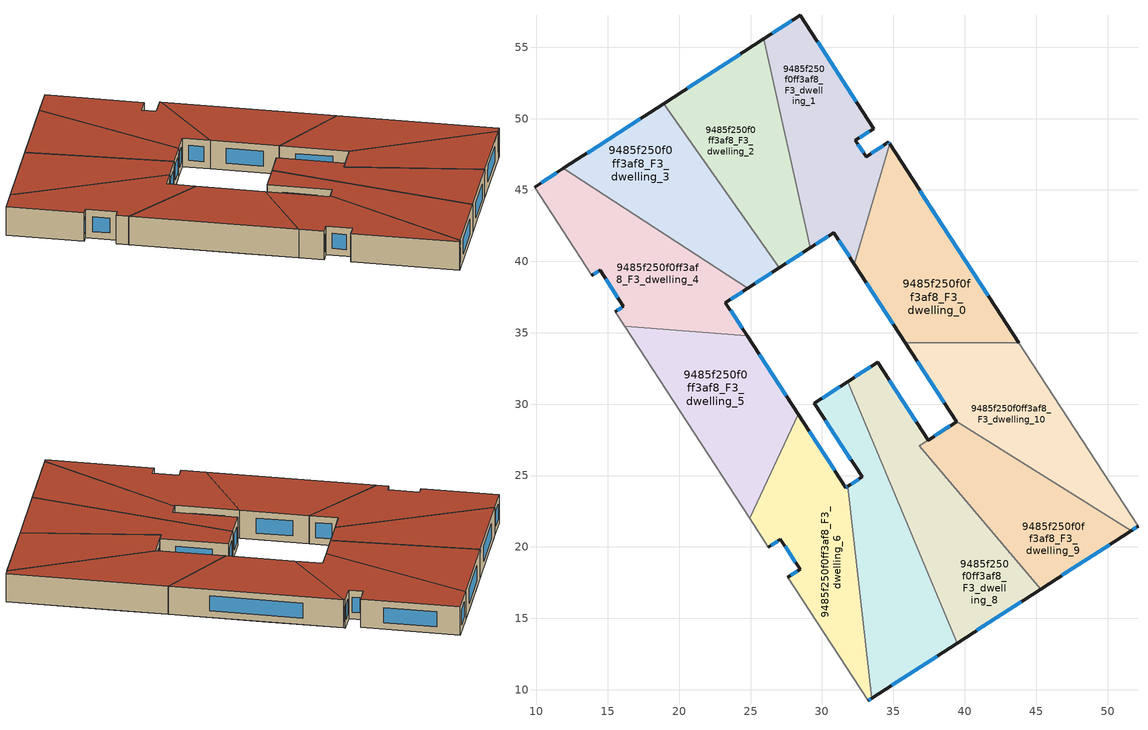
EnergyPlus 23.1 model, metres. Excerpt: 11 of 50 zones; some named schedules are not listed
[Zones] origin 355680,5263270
9485f250f0ff3af8_F3_dwelling_0
 floor to 9485f250f0ff3af8_F2_dwelling_0 (EU_floor_Construction): 34.73,48.22 38.61,42.26 33.8,37.45 32.27,39.8 z9
 floor to 9485f250f0ff3af8_F2_dwelling_12 (EU_floor_Construction): 38.61,42.26 43.77,34.31 35.84,34.31 33.8,37.45 z9
 wall outside (EU_wall_Construction): 32.27,39.8 35.84,34.31 / 43.77,34.31 34.73,48.22 z9:12
 wall to 9485f250f0ff3af8_F3_dwelling_1 (EU_wall_Construction): 34.73,48.22 32.27,39.8 z9:12
 wall to 9485f250f0ff3af8_F3_dwelling_10 (EU_wall_Construction): 35.84,34.31 43.77,34.31 z9:12
 window (EU_Window_Construction): 33.11,38.51 35,35.6 / 41.65,37.58 36.86,44.96 z9.7:11.3
 roof outside (EU_roof_Construction): 43.77,34.31 34.73,48.22 32.27,39.8 35.84,34.31 z12
9485f250f0ff3af8_F3_dwelling_1
 floor to 9485f250f0ff3af8_F2_dwelling_1 (EU_floor_Construction): 28.48,57.23 30.43,54.22 30.58,41.85 29.18,40.95 25.93,55.58 z9
 floor to 9485f250f0ff3af8_F2_dwelling_0 (EU_floor_Construction): 30.43,54.22 33.62,49.3 32.34,48.48 33.09,47.33 34.66,48.35 34.73,48.22 32.27,39.8 30.83,42.01 30.58,41.85 z9
 wall outside (EU_wall_Construction): 34.73,48.22 34.66,48.35 33.09,47.33 32.34,48.48 33.62,49.3 28.48,57.23 25.93,55.58 / 29.18,40.95 30.83,42.01 32.27,39.8 z9:12
 wall to 9485f250f0ff3af8_F3_dwelling_2 (EU_wall_Construction): 25.93,55.58 29.18,40.95 z9:12
 window (EU_Window_Construction): 32.64,48.67 33.32,49.11 / 32.91,47.6 32.51,48.21 / 34.29,48.11 33.45,47.57 / 34.72,48.25 34.67,48.32 / 31.17,41.49 31.93,40.32 / 29.57,41.2 30.44,41.76 / 27.88,56.84 26.53,55.96 / 32.42,51.17 29.69,55.37 z9.7:11.3
 roof outside (EU_roof_Construction): 32.27,39.8 34.73,48.22 34.66,48.35 33.09,47.33 32.34,48.48 33.62,49.3 28.48,57.23 25.93,55.58 29.18,40.95 30.83,42.01 z12
9485f250f0ff3af8_F3_dwelling_10
 floor to 9485f250f0ff3af8_F2_dwelling_11 (EU_floor_Construction): 46.26,30.48 52.14,21.44 51.65,21.13 39.41,28.82 36.82,32.8 z9
 floor to 9485f250f0ff3af8_F2_dwelling_12 (EU_floor_Construction): 43.77,34.31 46.26,30.48 36.82,32.8 35.84,34.31 z9
 wall outside (EU_wall_Construction): 35.84,34.31 39.41,28.82 / 51.65,21.13 52.14,21.44 z9:12
 wall to 9485f250f0ff3af8_F3_dwelling_9 (EU_wall_Construction): 39.41,28.82 51.65,21.13 z9:12
 wall adiabatic (EU_wall_Construction): 52.14,21.44 43.77,34.31 z9:12
 window (EU_Window_Construction): 36.68,33.02 38.57,30.11 / 51.77,21.2 52.02,21.37 z9.7:11.3
 roof outside (EU_roof_Construction): 52.14,21.44 43.77,34.31 35.84,34.31 39.41,28.82 51.65,21.13 z12
9485f250f0ff3af8_F3_dwelling_2
 floor to 9485f250f0ff3af8_F2_dwelling_2 (EU_floor_Construction): 24.08,54.38 28.61,40.58 26.99,39.54 18.91,51.05 z9
 floor to 9485f250f0ff3af8_F2_dwelling_1 (EU_floor_Construction): 25.93,55.58 29.18,40.95 28.61,40.58 24.08,54.38 z9
 wall outside (EU_wall_Construction): 26.99,39.54 29.18,40.95 / 25.93,55.58 18.91,51.05 z9:12
 wall to 9485f250f0ff3af8_F3_dwelling_3 (EU_wall_Construction): 18.91,51.05 26.99,39.54 z9:12
 window (EU_Window_Construction): 27.51,39.87 28.67,40.62 / 24.28,54.51 20.56,52.11 z9.7:11.3
 roof outside (EU_roof_Construction): 29.18,40.95 25.93,55.58 18.91,51.05 26.99,39.54 z12
9485f250f0ff3af8_F3_dwelling_3
 floor to 9485f250f0ff3af8_F2_dwelling_3 (EU_floor_Construction): 18.14,50.55 26.75,39.38 24.9,38.19 12.2,46.72 z9
 floor to 9485f250f0ff3af8_F2_dwelling_2 (EU_floor_Construction): 18.91,51.05 26.99,39.54 26.75,39.38 18.14,50.55 z9
 floor to 9485f250f0ff3af8_F2_dwelling_4 (EU_floor_Construction): 24.9,38.19 24.8,38.12 11.9,46.52 12.2,46.72 z9
 wall outside (EU_wall_Construction): 24.8,38.12 26.99,39.54 / 18.91,51.05 11.9,46.52 z9:12
 wall to 9485f250f0ff3af8_F3_dwelling_4 (EU_wall_Construction): 11.9,46.52 24.8,38.12 z9:12
 window (EU_Window_Construction): 25.31,38.46 26.48,39.2 / 17.26,49.99 13.54,47.58 z9.7:11.3
 roof outside (EU_roof_Construction): 26.99,39.54 18.91,51.05 11.9,46.52 24.8,38.12 z12
9485f250f0ff3af8_F3_dwelling_4
 floor to 9485f250f0ff3af8_F2_dwelling_4 (EU_floor_Construction): 24.8,38.12 23.24,37.12 23.99,35.96 15.27,38.12 14.45,39.38 13.89,39.02 9.86,45.21 11.9,46.52 z9
 floor to 9485f250f0ff3af8_F2_dwelling_5 (EU_floor_Construction): 23.99,35.96 24.76,34.78 16.18,35.47 15.53,36.49 16.09,36.85 15.27,38.12 z9
 wall outside (EU_wall_Construction): 13.89,39.02 14.45,39.38 16.09,36.85 15.53,36.49 / 11.9,46.52 9.86,45.21 / 24.76,34.78 23.24,37.12 24.8,38.12 z9:12
 wall adiabatic (EU_wall_Construction): 9.86,45.21 13.89,39.02 / 15.53,36.49 16.18,35.47 z9:12
 wall to 9485f250f0ff3af8_F3_dwelling_5 (EU_wall_Construction): 16.18,35.47 24.76,34.78 z9:12
 window (EU_Window_Construction): 14.84,38.79 15.71,37.44 / 14.02,39.1 14.32,39.3 / 11.42,46.21 10.34,45.52 / 23.61,37.35 24.43,37.89 / 24.4,35.33 23.6,36.57 / 15.96,36.76 15.66,36.57 z9.7:11.3
 roof outside (EU_roof_Construction): 24.76,34.78 23.24,37.12 24.8,38.12 11.9,46.52 9.86,45.21 13.89,39.02 14.45,39.38 16.09,36.85 15.53,36.49 16.18,35.47 z12
9485f250f0ff3af8_F3_dwelling_5
 floor to 9485f250f0ff3af8_F2_dwelling_5 (EU_floor_Construction): 24.76,34.78 27.04,31.27 21.82,26.79 16.18,35.47 z9
 floor to 9485f250f0ff3af8_F2_dwelling_6 (EU_floor_Construction): 27.07,31.23 28.32,29.3 24.92,22.01 21.82,26.79 27.04,31.27 z9
 wall outside (EU_wall_Construction): 28.32,29.3 24.76,34.78 z9:12
 wall to 9485f250f0ff3af8_F3_dwelling_6 (EU_wall_Construction): 24.92,22.01 28.32,29.3 z9:12
 wall adiabatic (EU_wall_Construction): 16.18,35.47 24.92,22.01 z9:12
 window (EU_Window_Construction): 27.49,30.59 25.6,33.5 z9.7:11.3
 roof outside (EU_roof_Construction): 24.92,22.01 28.32,29.3 24.76,34.78 16.18,35.47 z12
9485f250f0ff3af8_F3_dwelling_6
 floor to 9485f250f0ff3af8_F2_dwelling_6 (EU_floor_Construction): 28.32,29.3 29.98,26.75 29.25,15.35 27.61,17.87 28.46,18.43 27.09,20.54 26.24,19.99 24.92,22.01 z9
 floor to 9485f250f0ff3af8_F2_dwelling_7 (EU_floor_Construction): 31.8,24.25 33.49,9.41 33.23,9.24 29.25,15.35 29.98,26.75 31.66,24.16 z9
 wall outside (EU_wall_Construction): 26.24,19.99 27.09,20.54 28.46,18.43 27.61,17.87 / 31.8,24.25 31.66,24.16 28.32,29.3 / 33.23,9.24 33.49,9.41 z9:12
 wall adiabatic (EU_wall_Construction): 24.92,22.01 26.24,19.99 / 27.61,17.87 33.23,9.24 z9:12
 wall to 9485f250f0ff3af8_F3_dwelling_7 (EU_wall_Construction): 33.49,9.41 31.8,24.25 z9:12
 window (EU_Window_Construction): 26.44,20.12 26.89,20.41 / 30.88,25.36 29.11,28.09 / 31.77,24.23 31.7,24.18 / 33.29,9.28 33.43,9.37 / 28.26,18.3 27.81,18 / 27.41,20.05 28.14,18.93 z9.7:11.3
 roof outside (EU_roof_Construction): 33.49,9.41 31.8,24.25 31.66,24.16 28.32,29.3 24.92,22.01 26.24,19.99 27.09,20.54 28.46,18.43 27.61,17.87 33.23,9.24 z12
9485f250f0ff3af8_F3_dwelling_7
 floor to 9485f250f0ff3af8_F2_dwelling_8 (EU_floor_Construction): 31.8,31.58 39.46,13.26 35.59,10.76 32.65,24.8 32.81,24.91 29.46,30.07 z9
 floor to 9485f250f0ff3af8_F2_dwelling_7 (EU_floor_Construction): 32.65,24.8 35.59,10.76 33.49,9.41 31.8,24.25 z9
 wall outside (EU_wall_Construction): 31.8,31.58 29.46,30.07 32.81,24.91 31.8,24.25 / 33.49,9.41 39.46,13.26 z9:12
 wall to 9485f250f0ff3af8_F3_dwelling_8 (EU_wall_Construction): 39.46,13.26 31.8,31.58 z9:12
 window (EU_Window_Construction): 30.25,28.86 32.02,26.12 / 31.25,31.23 30.01,30.43 / 34.89,10.31 38.06,12.35 / 32.57,24.75 32.04,24.4 z9.7:11.3
 roof outside (EU_roof_Construction): 39.46,13.26 31.8,31.58 29.46,30.07 32.81,24.91 31.8,24.25 33.49,9.41 z12
9485f250f0ff3af8_F3_dwelling_8
 floor to 9485f250f0ff3af8_F2_dwelling_8 (EU_floor_Construction): 31.82,31.59 40.43,13.88 39.46,13.26 31.8,31.58 z9
 floor to 9485f250f0ff3af8_F2_dwelling_9 (EU_floor_Construction): 36.88,27.13 36.8,27.08 45.32,17.04 40.43,13.88 31.82,31.59 32.58,32.09 z9
 floor to 9485f250f0ff3af8_F2_dwelling_10 (EU_floor_Construction): 33.9,32.94 37.43,27.48 36.88,27.13 32.58,32.09 z9
 wall outside (EU_wall_Construction): 37.43,27.48 33.9,32.94 31.8,31.58 / 39.46,13.26 45.32,17.04 z9:12
 wall to 9485f250f0ff3af8_F3_dwelling_9 (EU_wall_Construction): 45.32,17.04 36.8,27.08 37.43,27.48 z9:12
 window (EU_Window_Construction): 36.6,28.76 34.73,31.66 / 40.84,14.15 43.95,16.15 / 33.41,32.62 32.29,31.9 z9.7:11.3
 roof outside (EU_roof_Construction): 45.32,17.04 36.8,27.08 37.43,27.48 33.9,32.94 31.8,31.58 39.46,13.26 z12
9485f250f0ff3af8_F3_dwelling_9
 floor to 9485f250f0ff3af8_F2_dwelling_10 (EU_floor_Construction): 50.83,20.6 45.51,17.17 36.88,27.13 39.11,28.57 z9
 floor to 9485f250f0ff3af8_F2_dwelling_11 (EU_floor_Construction): 51.65,21.13 50.83,20.6 39.11,28.57 39.43,28.78 39.41,28.82 z9
 floor to 9485f250f0ff3af8_F2_dwelling_9 (EU_floor_Construction): 36.88,27.13 45.51,17.17 45.32,17.04 36.8,27.08 z9
 wall outside (EU_wall_Construction): 45.32,17.04 51.65,21.13 / 39.41,28.82 39.43,28.78 37.43,27.48 z9:12
 window (EU_Window_Construction): 46.81,18 50.17,20.17 / 38.96,28.47 37.9,27.79 z9.7:11.3
 roof outside (EU_roof_Construction): 51.65,21.13 39.41,28.82 39.43,28.78 36.8,27.08 45.32,17.04 z12
[Building]
EU S2 Campaign: North Axis=0; Terrain=City; Solar Distribution=FullExterior
[Site:Location]
Budapest.Ferenc.Liszt.Intl.AP: Latitude=47.437; Longitude=19.256; Time Zone=1; Elevation=185
[SizingPeriod:WeatherFileDays]
AnnualSizingPeriod: Begin Month=1; Begin Day of Month=1; End Month=12; End Day of Month=31; Day of Week for Start Day=Monday; Use Weather File Daylight Saving Period=No; Use Weather File Rain and Snow Indicators=No
[MATERIAL]
EU_InternalMass_Material: Roughness=MediumRough; Thickness=0.1; Conductivity=1; Density=1800; Specific Heat=900; Thermal Absorptance=0.9; Solar Absorptance=0.7; Visible Absorptance=0.7
[MATERIAL:NOMASS] Roughness=MediumRough; Thermal Absorptance=0.9; Solar Absorptance=0.7; Visible Absorptance=0.7
Name | Thermal Resistance
EU_wall_NoMass | 0.832559
EU_roof_NoMass | 1.39638
EU_floor_NoMass | 0.872794
[WINDOWMATERIAL:SIMPLEGLAZINGSYSTEM]
EU_Window_SimpleGlazing: UFactor=2.79869; Solar Heat Gain Coefficient=0.75; Visible Transmittance=0.75
[CONSTRUCTION]
EU_wall_Construction: EU_wall_NoMass
EU_roof_Construction: EU_roof_NoMass
EU_floor_Construction: EU_floor_NoMass
EU_Window_Construction: EU_Window_SimpleGlazing
EU_InternalMass_Construction: EU_InternalMass_Material
[ZONE] Type=1; Multiplier=1; Ceiling Height=autocalculate; Floor Area=autocalculate; Part of Total Floor Area=Yes
Name | Volume
9485f250f0ff3af8_F3_dwelling_0 | 231.025
9485f250f0ff3af8_F3_dwelling_1 | 230.998
9485f250f0ff3af8_F3_dwelling_10 | 229.77
9485f250f0ff3af8_F3_dwelling_2 | 231.042
9485f250f0ff3af8_F3_dwelling_3; 9485f250f0ff3af8_F3_dwelling_4 | 231.023
9485f250f0ff3af8_F3_dwelling_5 | 231.012
9485f250f0ff3af8_F3_dwelling_6 | 220.494
9485f250f0ff3af8_F3_dwelling_7 | 241.561
9485f250f0ff3af8_F3_dwelling_8 | 253.926
9485f250f0ff3af8_F3_dwelling_9 | 209.357
[INTERNALMASS] Construction=EU_InternalMass_Construction
Name | Zone or ZoneList | Surface Area
9485f250f0ff3af8_F3_dwelling_0_EU_InternalMass | 9485f250f0ff3af8_F3_dwelling_0 | 77.0083
9485f250f0ff3af8_F3_dwelling_1_EU_InternalMass | 9485f250f0ff3af8_F3_dwelling_1 | 76.9991
9485f250f0ff3af8_F3_dwelling_2_EU_InternalMass | 9485f250f0ff3af8_F3_dwelling_2 | 77.0144
9485f250f0ff3af8_F3_dwelling_3_EU_InternalMass | 9485f250f0ff3af8_F3_dwelling_3 | 77.0075
9485f250f0ff3af8_F3_dwelling_4_EU_InternalMass | 9485f250f0ff3af8_F3_dwelling_4 | 77.0076
9485f250f0ff3af8_F3_dwelling_5_EU_InternalMass | 9485f250f0ff3af8_F3_dwelling_5 | 77.004
9485f250f0ff3af8_F3_dwelling_6_EU_InternalMass | 9485f250f0ff3af8_F3_dwelling_6 | 73.498
9485f250f0ff3af8_F3_dwelling_7_EU_InternalMass | 9485f250f0ff3af8_F3_dwelling_7 | 80.5196
9485f250f0ff3af8_F3_dwelling_8_EU_InternalMass | 9485f250f0ff3af8_F3_dwelling_8 | 84.6412
9485f250f0ff3af8_F3_dwelling_9_EU_InternalMass | 9485f250f0ff3af8_F3_dwelling_9 | 69.7883
9485f250f0ff3af8_F3_dwelling_10_EU_InternalMass | 9485f250f0ff3af8_F3_dwelling_10 | 76.59
[OTHEREQUIPMENT] Fuel Type=Electricity; Design Level Calculation Method=Watts/Area; Power per Zone Floor Area=1; Fraction Latent=0; Fraction Radiant=0; Fraction Lost=0; Carbon Dioxide Generation Rate=0; EndUse Subcategory=EU_Step8_InternalGains
Name | Zone or ZoneList or Space or SpaceList | Schedule
EU_Step8_InternalGain_9485f250f0ff3af8_F3_dwelling_0_f000 | 9485f250f0ff3af8_F3_dwelling_0 | EU_Step8_GainSchedule_9485f250f0ff3af8_F3_dwelling_0_f000
EU_Step8_InternalGain_9485f250f0ff3af8_F3_dwelling_1_f000 | 9485f250f0ff3af8_F3_dwelling_1 | EU_Step8_GainSchedule_9485f250f0ff3af8_F3_dwelling_1_f000
EU_Step8_InternalGain_9485f250f0ff3af8_F3_dwelling_2_f000 | 9485f250f0ff3af8_F3_dwelling_2 | EU_Step8_GainSchedule_9485f250f0ff3af8_F3_dwelling_2_f000
EU_Step8_InternalGain_9485f250f0ff3af8_F3_dwelling_3_f000 | 9485f250f0ff3af8_F3_dwelling_3 | EU_Step8_GainSchedule_9485f250f0ff3af8_F3_dwelling_3_f000
EU_Step8_InternalGain_9485f250f0ff3af8_F3_dwelling_4_f000 | 9485f250f0ff3af8_F3_dwelling_4 | EU_Step8_GainSchedule_9485f250f0ff3af8_F3_dwelling_4_f000
EU_Step8_InternalGain_9485f250f0ff3af8_F3_dwelling_5_f000 | 9485f250f0ff3af8_F3_dwelling_5 | EU_Step8_GainSchedule_9485f250f0ff3af8_F3_dwelling_5_f000
EU_Step8_InternalGain_9485f250f0ff3af8_F3_dwelling_6_f000 | 9485f250f0ff3af8_F3_dwelling_6 | EU_Step8_GainSchedule_9485f250f0ff3af8_F3_dwelling_6_f000
EU_Step8_InternalGain_9485f250f0ff3af8_F3_dwelling_7_f000 | 9485f250f0ff3af8_F3_dwelling_7 | EU_Step8_GainSchedule_9485f250f0ff3af8_F3_dwelling_7_f000
EU_Step8_InternalGain_9485f250f0ff3af8_F3_dwelling_8_f000 | 9485f250f0ff3af8_F3_dwelling_8 | EU_Step8_GainSchedule_9485f250f0ff3af8_F3_dwelling_8_f000
EU_Step8_InternalGain_9485f250f0ff3af8_F3_dwelling_9_f000 | 9485f250f0ff3af8_F3_dwelling_9 | EU_Step8_GainSchedule_9485f250f0ff3af8_F3_dwelling_9_f000
EU_Step8_InternalGain_9485f250f0ff3af8_F3_dwelling_10_f000 | 9485f250f0ff3af8_F3_dwelling_10 | EU_Step8_GainSchedule_9485f250f0ff3af8_F3_dwelling_10_f000
[ZONEVENTILATION:DESIGNFLOWRATE] Schedule=EU_AlwaysOn; Design Flow Rate Calculation Method=AirChanges/Hour; Air Changes per Hour=0.475469; Ventilation Type=Natural; Fan Pressure Rise=0; Fan Total Efficiency=1; Constant Term Coefficient=1; Temperature Term Coefficient=0; Velocity Term Coefficient=0; Velocity Squared Term Coefficient=0; Minimum Indoor Temperature=-100; Maximum Indoor Temperature=100; Delta Temperature=-100; Minimum Outdoor Temperature=-100; Maximum Outdoor Temperature=100; Maximum Wind Speed=40
Name | Zone or ZoneList or Space or SpaceList
EU_ConstantAir_9485f250f0ff3af8_F3_dwelling_0 | 9485f250f0ff3af8_F3_dwelling_0
EU_ConstantAir_9485f250f0ff3af8_F3_dwelling_1 | 9485f250f0ff3af8_F3_dwelling_1
EU_ConstantAir_9485f250f0ff3af8_F3_dwelling_2 | 9485f250f0ff3af8_F3_dwelling_2
EU_ConstantAir_9485f250f0ff3af8_F3_dwelling_3 | 9485f250f0ff3af8_F3_dwelling_3
EU_ConstantAir_9485f250f0ff3af8_F3_dwelling_4 | 9485f250f0ff3af8_F3_dwelling_4
EU_ConstantAir_9485f250f0ff3af8_F3_dwelling_5 | 9485f250f0ff3af8_F3_dwelling_5
EU_ConstantAir_9485f250f0ff3af8_F3_dwelling_6 | 9485f250f0ff3af8_F3_dwelling_6
EU_ConstantAir_9485f250f0ff3af8_F3_dwelling_7 | 9485f250f0ff3af8_F3_dwelling_7
EU_ConstantAir_9485f250f0ff3af8_F3_dwelling_8 | 9485f250f0ff3af8_F3_dwelling_8
EU_ConstantAir_9485f250f0ff3af8_F3_dwelling_9 | 9485f250f0ff3af8_F3_dwelling_9
EU_ConstantAir_9485f250f0ff3af8_F3_dwelling_10 | 9485f250f0ff3af8_F3_dwelling_10
[HVACTEMPLATE:ZONE:IDEALLOADSAIRSYSTEM] System Availability Schedule=EU_AlwaysOn; Maximum Heating Supply Air Temperature=50; Minimum Cooling Supply Air Temperature=13; Maximum Heating Supply Air Humidity Ratio=0.0156; Minimum Cooling Supply Air Humidity Ratio=0.0077; Heating Limit=NoLimit; Cooling Limit=NoLimit; Heating Availability Schedule=EU_AlwaysOn; Cooling Availability Schedule=EU_CoolingOff; Dehumidification Control Type=ConstantSensibleHeatRatio; Cooling Sensible Heat Ratio=0.7; Dehumidification Setpoint=60; Humidification Control Type=None; Humidification Setpoint=30; Outdoor Air Method=None; Outdoor Air Flow Rate per Person=0.00944; Outdoor Air Flow Rate per Zone Floor Area=0; Outdoor Air Flow Rate per Zone=0; Demand Controlled Ventilation Type=None; Outdoor Air Economizer Type=NoEconomizer; Heat Recovery Type=None; Sensible Heat Recovery Effectiveness=0.7; Latent Heat Recovery Effectiveness=0.65
Name | Template Thermostat
9485f250f0ff3af8_F3_dwelling_0 | EU_HeatOnly_9485f250f0ff3af8_F3_dwelling_0
9485f250f0ff3af8_F3_dwelling_1 | EU_HeatOnly_9485f250f0ff3af8_F3_dwelling_1
9485f250f0ff3af8_F3_dwelling_2 | EU_HeatOnly_9485f250f0ff3af8_F3_dwelling_2
9485f250f0ff3af8_F3_dwelling_3 | EU_HeatOnly_9485f250f0ff3af8_F3_dwelling_3
9485f250f0ff3af8_F3_dwelling_4 | EU_HeatOnly_9485f250f0ff3af8_F3_dwelling_4
9485f250f0ff3af8_F3_dwelling_5 | EU_HeatOnly_9485f250f0ff3af8_F3_dwelling_5
9485f250f0ff3af8_F3_dwelling_6 | EU_HeatOnly_9485f250f0ff3af8_F3_dwelling_6
9485f250f0ff3af8_F3_dwelling_7 | EU_HeatOnly_9485f250f0ff3af8_F3_dwelling_7
9485f250f0ff3af8_F3_dwelling_8 | EU_HeatOnly_9485f250f0ff3af8_F3_dwelling_8
9485f250f0ff3af8_F3_dwelling_9 | EU_HeatOnly_9485f250f0ff3af8_F3_dwelling_9
9485f250f0ff3af8_F3_dwelling_10 | EU_HeatOnly_9485f250f0ff3af8_F3_dwelling_10
[SIZING:ZONE] Zone Cooling Design Supply Air Temperature Input Method=SupplyAirTemperature; Zone Cooling Design Supply Air Temperature=13; Zone Heating Design Supply Air Temperature Input Method=SupplyAirTemperature; Zone Heating Design Supply Air Temperature=50; Zone Cooling Design Supply Air Humidity Ratio=0.008; Zone Heating Design Supply Air Humidity Ratio=0.008; Cooling Design Air Flow Method=DesignDay; Cooling Design Air Flow Rate=0; Cooling Minimum Air Flow per Zone Floor Area=0.000762; Cooling Minimum Air Flow=0; Cooling Minimum Air Flow Fraction=0.2; Heating Design Air Flow Method=DesignDay; Heating Design Air Flow Rate=0; Heating Maximum Air Flow per Zone Floor Area=0.002032; Heating Maximum Air Flow=0.141576; Heating Maximum Air Flow Fraction=0.3; Account for Dedicated Outdoor Air System=No; Dedicated Outdoor Air System Control Strategy=NeutralSupplyAir; Dedicated Outdoor Air Low Setpoint Temperature for Design=autosize; Dedicated Outdoor Air High Setpoint Temperature for Design=autosize; Zone Load Sizing Method=Sensible Load Only No Latent Load; Zone Latent Cooling Design Supply Air Humidity Ratio Input Method=HumidityRatioDifference; Zone Cooling Design Supply Air Humidity Ratio Difference=0.005; Zone Latent Heating Design Supply Air Humidity Ratio Input Method=HumidityRatioDifference; Zone Humidification Design Supply Air Humidity Ratio Difference=0.005
9485f250f0ff3af8_F3_dwelling_0; 9485f250f0ff3af8_F3_dwelling_1; 9485f250f0ff3af8_F3_dwelling_2; 9485f250f0ff3af8_F3_dwelling_3; 9485f250f0ff3af8_F3_dwelling_4; 9485f250f0ff3af8_F3_dwelling_5; 9485f250f0ff3af8_F3_dwelling_6; 9485f250f0ff3af8_F3_dwelling_7; 9485f250f0ff3af8_F3_dwelling_8; 9485f250f0ff3af8_F3_dwelling_9; 9485f250f0ff3af8_F3_dwelling_10
[SCHEDULE:FILE] Column Number=1; Rows to Skip at Top=0; Number of Hours of Data=8760; Column Separator=Comma; Interpolate to Timestep=No; Minutes per Item=60; Adjust Schedule for Daylight Savings=Yes
Name | File
EU_Step8_GainSchedule_9485f250f0ff3af8_F3_dwelling_0_f000 | ../../schedules/9485f250f0ff3af8/9485f250f0ff3af8_F3_dwelling_0_f000_gain.csv
EU_Step8_GainSchedule_9485f250f0ff3af8_F3_dwelling_1_f000 | ../../schedules/9485f250f0ff3af8/9485f250f0ff3af8_F3_dwelling_1_f000_gain.csv
EU_Step8_GainSchedule_9485f250f0ff3af8_F3_dwelling_2_f000 | ../../schedules/9485f250f0ff3af8/9485f250f0ff3af8_F3_dwelling_2_f000_gain.csv
EU_Step8_GainSchedule_9485f250f0ff3af8_F3_dwelling_3_f000 | ../../schedules/9485f250f0ff3af8/9485f250f0ff3af8_F3_dwelling_3_f000_gain.csv
